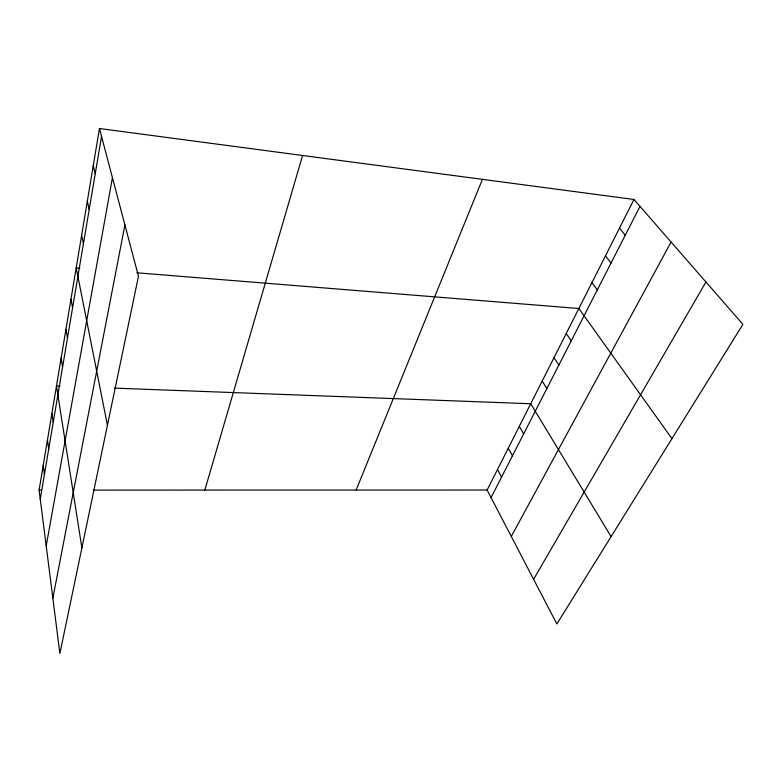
<?xml version="1.0" encoding="UTF-8"?>
<svg xmlns="http://www.w3.org/2000/svg" width="782" height="782" viewBox="0 0 782 782"><rect width="100%" height="100%" fill="white"/><g stroke="black" fill="none" stroke-linecap="round" stroke-linejoin="round"><path stroke-width="1.17" d="M99.451 128.522L138.473 276.29L59.891 653.478L39.1 490.109L99.451 128.522L633.977 199.478L742.9 324.383L556.862 623.968L487.118 490.031L633.977 199.478M40.253 499.18L101.543 136.43M46.197 545.895L112.432 177.661M52.853 598.171L124.915 224.933M204.835 490.079L302.585 155.481M356.133 490.05L482.416 179.352M491.076 497.635L640.008 206.389M511.291 536.462L671.093 242.039M533.607 579.306L705.941 281.999M39.1 490.109L41.505 490.109M93.302 490.099L487.118 490.031M60.097 386.083L56.48 385.946L81.885 547.899M114.319 388.116L530.734 403.747L611.094 536.628M79.832 268.177L76.196 267.884L107.437 425.252M136.87 272.791L578.866 308.509L671.943 438.643M619.461 228.188L625.277 235.216M605.463 255.9L611.055 263.016M591.935 282.654L597.331 289.858M566.236 333.503L571.261 340.844M554.018 357.677L558.866 365.077M542.19 381.078L546.872 388.527M519.307 426.356L523.686 433.883M508.241 448.242L512.474 455.808M497.518 469.464L501.604 477.049M93.254 165.667L95.228 173.76M87.32 201.209L89.197 209.478M81.641 235.245L83.42 243.661M70.966 299.193L72.579 307.854M65.942 329.261L67.487 338.01M61.123 358.156L62.589 366.993M51.886 413.502L53.215 422.456M47.467 440.002L48.728 449.015M43.206 465.515L44.418 474.566"/></g></svg>
